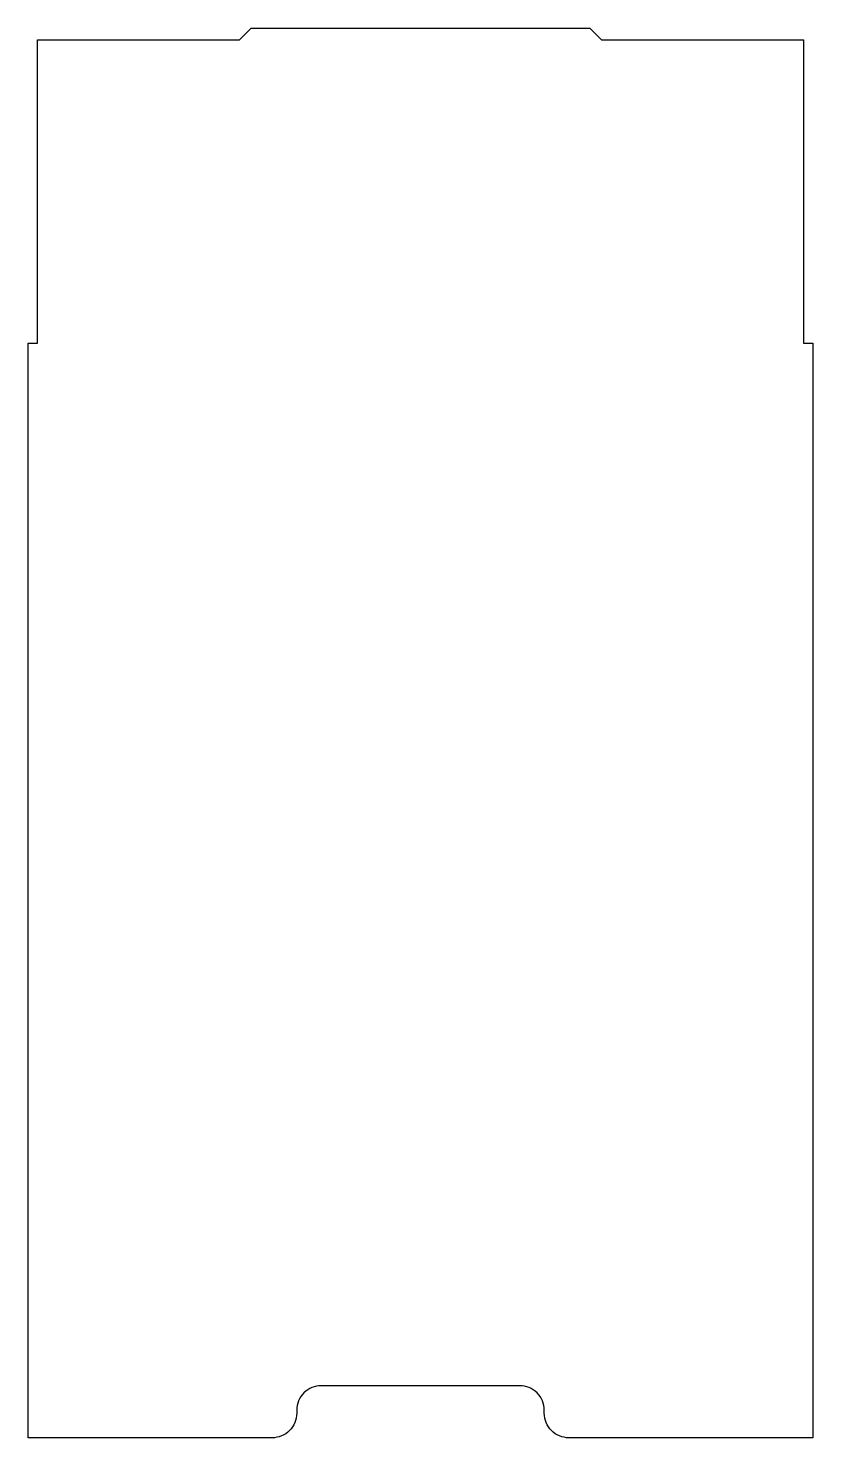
# Model space of a CAD drawing. Header units: millimetres. Extents: x 0 to 271, y 0 to 487.
import ezdxf

# ---------------------------------------------------------------- set-up
doc = ezdxf.new("R2010")
doc.units = ezdxf.units.MM
doc.layers.get('0').update_dxf_attribs({"linetype": 'CONTINUOUS'})

msp = doc.modelspace()

# ---------------------------------------------------------------- linework, layer by layer
msp.add_lwpolyline([(267.825, 378.05), (271, 378.05), (271, 0), (186.75, 0, -0.4142136), (178.25, 8.5), (178.25, 9.5, 0.4142136), (169.75, 18), (101.25, 18, 0.4142136), (92.75, 9.5), (92.75, 8.5, -0.4142136), (84.25, 0), (0, 0), (0, 378.05), (3.175, 378.05), (3.175, 482.825), (73, 482.825), (77, 486.825), (194, 486.825), (198, 482.825), (267.825, 482.825)], format="xyb", close=True)

doc.saveas('drawing.dxf')
